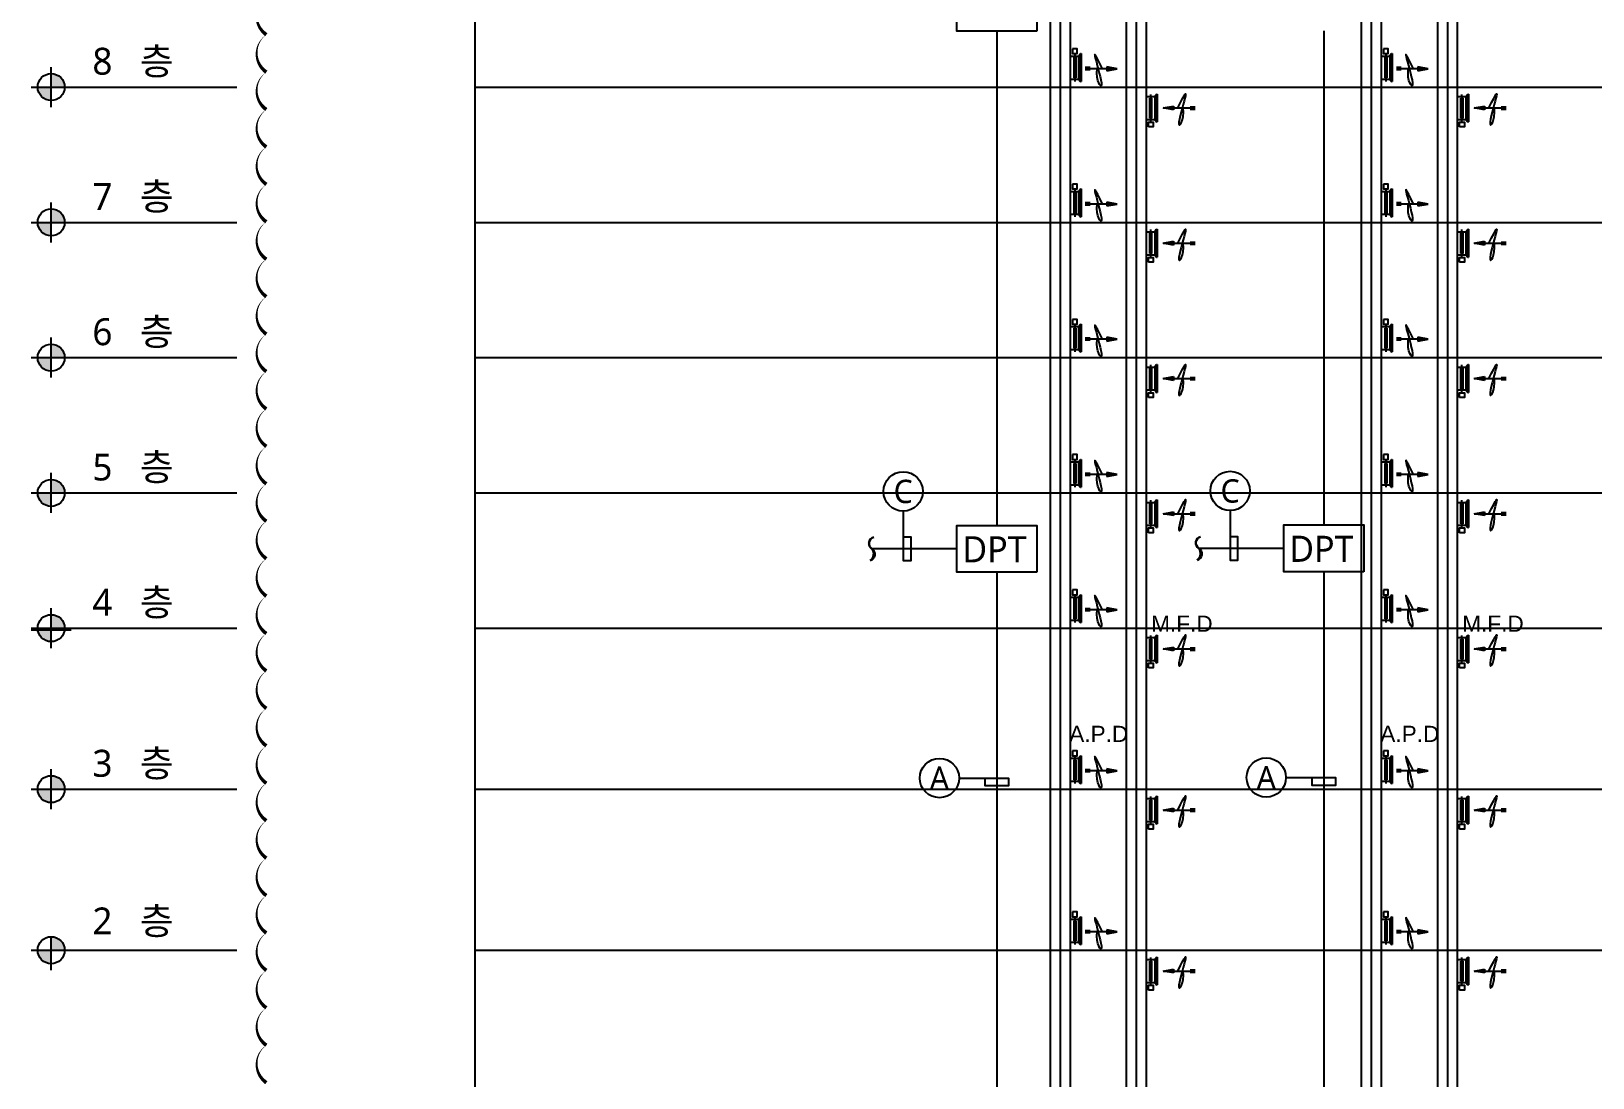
# Model space of a CAD drawing. Header units: millimetres. Extents: x 8533 to 164433, y 5768 to 115327.
# Drawn here: x 8533 to 46090, y 39510 to 64674 of the extents above; entities that cross this region are included whole.
import ezdxf
from ezdxf.enums import TextEntityAlignment as Align

# ---------------------------------------------------------------- set-up
doc = ezdxf.new("R2010")
doc.units = ezdxf.units.MM
doc.header["$LTSCALE"] = 250
doc.linetypes.add('HIDDENX2', pattern=[19.05, 12.7, -6.35])
for name, color, linetype in [('03_G_ENP_문자', 2, 'Continuous'), ('05_G-ENP_치수', 1, 'Continuous'), ('06_G-ENP_심볼', 3, 'Continuous'), ('@공사용도서 3차이후 수정', 211, 'Continuous'), ('ARC', 8, 'Continuous'), ('LEV', 3, 'Continuous'), ('OUT', 4, 'Continuous'), ('p', 3, 'Continuous'), ('st', 4, 'Continuous'), ('전실제연_인버터', 3, 'Continuous')]:
    doc.layers.add(name, color=color, linetype=linetype)
doc.layers.add('10_G-ENP_매립관', color=80, linetype='HIDDENX2', lineweight=30)
doc.styles.add('G-ENP', font='')
doc.styles.get("Standard").update_dxf_attribs({"font": ''})
doc.styles.add('STYLE1', font='arial.ttf')
doc.styles.get('G-ENP').set_extended_font_data('Malgun Gothic')
doc.styles.get('Standard').set_extended_font_data('Malgun Gothic')

# ---------------------------------------------------------------- blocks, each defined once
blk = doc.blocks.new('DPT-9')
at = {"layer": '06_G-ENP_심볼', "elevation": 0}
blk.add_lwpolyline([(1925, -1126), (-1925, -1126), (-1925, 1126), (1925, 1126)], close=True, dxfattribs=at)
blk.add_lwpolyline([(1925, -1126), (-1925, -1126), (-1925, 1126), (1925, 1126)], close=True, dxfattribs=at)
at = {"style": 'G-ENP'}
blk.add_text('DPT', height=1255.4, dxfattribs=at).set_placement((-112, -21, 0), align=Align.MIDDLE_CENTER)
at = {"layer": '06_G-ENP_심볼', "color": 0, "style": 'G-ENP'}
blk.add_text('DPT', height=1255.4, dxfattribs=at).set_placement((-112, -21, 0), align=Align.MIDDLE_CENTER)
blk = doc.blocks.new('G-ENP 물결')
at = {"layer": '10_G-ENP_매립관', "linetype": 'ByBlock'}
h = blk.add_hatch(color=256, dxfattribs=at)
h.paths.add_polyline_path([(61, -399, -0.641696), (0, 0, 0.892931)])
h.paths.add_polyline_path([(0, 0, 0.641696), (-61, 399, -0.435564)])
blk.add_lwpolyline([(-61, 399, -0.641696), (0, 0, 0.641696), (61, -399, 0.641696)], format="xyb", dxfattribs=at)
blk.add_arc((-216, 171), 276, 321.6941, 55.8389, dxfattribs=at)

msp = doc.modelspace()

# ---------------------------------------------------------------- hatches: boundary and pattern name
at = {"layer": 'LEV'}
h = msp.add_hatch(color=7, dxfattribs=at)
h.paths.add_polyline_path([(9013, 63331), (9337, 63331, 0.414214), (9013, 63655)])
h.paths.add_polyline_path([(9013, 63007), (9013, 63331), (8689, 63331, 0.414214)])
h = msp.add_hatch(color=7, dxfattribs=at)
h.paths.add_polyline_path([(9013, 60078), (9337, 60078, 0.414214), (9013, 60402)])
h.paths.add_polyline_path([(9013, 59754), (9013, 60078), (8689, 60078, 0.414214)])
h = msp.add_hatch(color=7, dxfattribs=at)
h.paths.add_polyline_path([(9013, 56826), (9337, 56826, 0.414214), (9013, 57150)])
h.paths.add_polyline_path([(9013, 56502), (9013, 56826), (8689, 56826, 0.414214)])
h = msp.add_hatch(color=7, dxfattribs=at)
h.paths.add_polyline_path([(9013, 53573), (9337, 53573, 0.414214), (9013, 53897)])
h.paths.add_polyline_path([(9013, 53249), (9013, 53573), (8689, 53573, 0.414214)])
h = msp.add_hatch(color=7, dxfattribs=at)
h.paths.add_polyline_path([(9013, 50321), (9337, 50321, 0.414214), (9013, 50645)])
h.paths.add_polyline_path([(9013, 49997), (9013, 50321), (8689, 50321, 0.414214)])
h = msp.add_hatch(color=7, dxfattribs=at)
h.paths.add_polyline_path([(9013, 46449), (9337, 46449, 0.414214), (9013, 46773)])
h.paths.add_polyline_path([(9013, 46125), (9013, 46449), (8689, 46449, 0.414214)])
h = msp.add_hatch(color=7, dxfattribs=at)
h.paths.add_polyline_path([(9013, 42577), (9337, 42577, 0.414214), (9013, 42901)])
h.paths.add_polyline_path([(9013, 42253), (9013, 42577), (8689, 42577, 0.414214)])

# ---------------------------------------------------------------- linework, layer by layer
at = {"layer": '05_G-ENP_치수', "ltscale": 0.5, "elevation": 0}
for points in [[(29504, 53136), (29504, 51947), (29693, 51947), (29693, 52507), (29504, 52507)], [(37367, 53147), (37367, 51959), (37555, 51959), (37555, 52519), (37367, 52519)], [(30849, 46717), (32037, 46717), (32037, 46528), (31477, 46528), (31477, 46717)], [(38711, 46729), (39899, 46729), (39899, 46540), (39339, 46540), (39339, 46729)]]:
    msp.add_lwpolyline(points, dxfattribs=at)
at = {"layer": '05_G-ENP_치수'}
for centre in [(37367, 53620), (29504, 53609), (30376, 46717), (38238, 46729)]:
    msp.add_circle(centre, 473, dxfattribs=at)
at = {"layer": '@공사용도서 3차이후 수정'}
msp.add_lwpolyline([(14188, 65491, 0, 90, 0.520567), (14188, 64591, 0, 90, 0.520567), (14188, 63691, 0, 90, 0.520567), (14188, 62791, 0, 90, 0.520567), (14188, 61891, 0, 90, 0.520567), (14188, 60991, 0, 90, 0.520567), (14188, 60091, 0, 90, 0.520567), (14188, 59191, 0, 90, 0.520567), (14188, 58291, 0, 90, 0.520567), (14188, 57391, 0, 90, 0.520567), (14188, 56491, 0, 90, 0.520567), (14188, 55591, 0, 90, 0.520567), (14188, 54691, 0, 90, 0.520567), (14188, 53791, 0, 90, 0.520567), (14188, 52891, 0, 90, 0.520567), (14188, 51991, 0, 90, 0.520567), (14188, 51091, 0, 90, 0.520567), (14188, 50191, 0, 90, 0.520567), (14188, 49291, 0, 90, 0.520567), (14188, 48391, 0, 90, 0.520567), (14188, 47491, 0, 90, 0.520567), (14188, 46591, 0, 90, 0.520567), (14188, 45691, 0, 90, 0.520567), (14188, 44791, 0, 90, 0.520567), (14188, 43891, 0, 90, 0.520567), (14188, 42991, 0, 90, 0.520567), (14188, 42091, 0, 90, 0.520567), (14188, 41191, 0, 90, 0.520567), (14188, 40291, 0, 90, 0.520567), (14188, 39391, 0, 90, 0.520567)], format="xyseb", dxfattribs=at)
at = {"layer": 'ARC'}
for p, q in [((19211, 37921), (19211, 96785)), ((19211, 63331), (71819, 63331)), ((19211, 60078), (71819, 60078)), ((19211, 56826), (71819, 56826)), ((19211, 53573), (71819, 53573)), ((19211, 50321), (124754, 50321)), ((19211, 46449), (124754, 46449)), ((19211, 42577), (124754, 42577))]:
    msp.add_line(p, q, dxfattribs=at)
at = {"layer": 'LEV', "color": 7}
for p, q in [((9013, 62851), (9013, 63811)), ((8533, 63331), (13479, 63331)), ((9013, 59598), (9013, 60558)), ((8533, 60078), (13479, 60078)), ((9013, 56346), (9013, 57306)), ((8533, 56826), (13479, 56826)), ((9013, 53093), (9013, 54053)), ((8533, 53573), (13479, 53573)), ((9013, 49841), (9013, 50801)), ((8533, 50321), (13479, 50321)), ((8533, 50281), (9493, 50281)), ((9013, 45969), (9013, 46929)), ((8533, 46449), (13479, 46449)), ((9013, 42097), (9013, 42897)), ((8533, 42577), (13479, 42577))]:
    msp.add_line(p, q, dxfattribs=at)
for centre in [(9013, 63331), (9013, 60078), (9013, 56826), (9013, 53573), (9013, 50321), (9013, 46449), (9013, 42577)]:
    msp.add_circle(centre, 324, dxfattribs=at)
at = {"layer": 'OUT'}
for p, q in [((33529, 64076, 0), (33725, 64076, 0)), ((33607, 64040, 0), (33607, 63556, 0)), ((33607, 64040, 0), (33659, 64040, 0)), ((33633, 64136, 0), (33633, 63468, 0)), ((33659, 64040, 0), (33659, 63556, 0)), ((33725, 64076, 0), (33770, 64136, 0)), ((33725, 64076, 0), (33725, 63525, 0)), ((33770, 64136, 0), (33785, 64136, 0)), ((33770, 64136, 0), (33770, 63468, 0)), ((33785, 64136, 0), (33785, 63468, 0)), ((41011, 64076, 0), (41207, 64076, 0)), ((41089, 64040, 0), (41089, 63556, 0)), ((41089, 64040, 0), (41141, 64040, 0)), ((41115, 64136, 0), (41115, 63468, 0)), ((41141, 64040, 0), (41141, 63556, 0)), ((41207, 64076, 0), (41252, 64136, 0)), ((41207, 64076, 0), (41207, 63525, 0)), ((41252, 64136, 0), (41267, 64136, 0)), ((41252, 64136, 0), (41252, 63468, 0)), ((41267, 64136, 0), (41267, 63468, 0)), ((33529, 63525, 0), (33725, 63525, 0)), ((33607, 63556, 0), (33659, 63556, 0)), ((33725, 63525, 0), (33770, 63468, 0)), ((41011, 63525, 0), (41207, 63525, 0)), ((41089, 63556, 0), (41141, 63556, 0)), ((41207, 63525, 0), (41252, 63468, 0)), ((33770, 63468, 0), (33785, 63468, 0)), ((35359, 63104), (35556, 63104)), ((35463, 62487), (35463, 63156)), ((35556, 63104), (35600, 63163)), ((35556, 63104), (35556, 62552)), ((35600, 63163), (35616, 63163)), ((35600, 63163), (35600, 62495)), ((35616, 63163), (35616, 62495)), ((41252, 63468, 0), (41267, 63468, 0)), ((42841, 63104), (43038, 63104)), ((42945, 62487), (42945, 63156)), ((43038, 63104), (43082, 63163)), ((43038, 63104), (43038, 62552)), ((43082, 63163), (43098, 63163)), ((43082, 63163), (43082, 62495)), ((43098, 63163), (43098, 62495)), ((35437, 63067), (35489, 63067)), ((35437, 62584), (35437, 63067)), ((35489, 62584), (35489, 63067)), ((42919, 62584), (42919, 63067)), ((42919, 63067), (42971, 63067)), ((42971, 62584), (42971, 63067)), ((35359, 62552), (35556, 62552)), ((35437, 62584), (35489, 62584)), ((35556, 62552), (35600, 62495)), ((35600, 62495), (35616, 62495)), ((42841, 62552), (43038, 62552)), ((42919, 62584), (42971, 62584)), ((43038, 62552), (43082, 62495)), ((43082, 62495), (43098, 62495)), ((33633, 60883, 0), (33633, 60215, 0)), ((33725, 60823, 0), (33770, 60883, 0)), ((33770, 60883, 0), (33785, 60883, 0)), ((33770, 60883, 0), (33770, 60215, 0)), ((33785, 60883, 0), (33785, 60215, 0)), ((41115, 60883, 0), (41115, 60215, 0)), ((41207, 60823, 0), (41252, 60883, 0)), ((41252, 60883, 0), (41267, 60883, 0)), ((41252, 60883, 0), (41252, 60215, 0)), ((41267, 60883, 0), (41267, 60215, 0)), ((33529, 60823, 0), (33725, 60823, 0)), ((33607, 60787, 0), (33659, 60787, 0)), ((33607, 60787, 0), (33607, 60303, 0)), ((33659, 60787, 0), (33659, 60303, 0)), ((33725, 60823, 0), (33725, 60272, 0)), ((41011, 60823, 0), (41207, 60823, 0)), ((41089, 60787, 0), (41089, 60303, 0)), ((41089, 60787, 0), (41141, 60787, 0)), ((41141, 60787, 0), (41141, 60303, 0)), ((41207, 60823, 0), (41207, 60272, 0)), ((33529, 60272, 0), (33725, 60272, 0)), ((33607, 60303, 0), (33659, 60303, 0)), ((33725, 60272, 0), (33770, 60215, 0)), ((33770, 60215, 0), (33785, 60215, 0)), ((41011, 60272, 0), (41207, 60272, 0)), ((41089, 60303, 0), (41141, 60303, 0)), ((41207, 60272, 0), (41252, 60215, 0)), ((41252, 60215, 0), (41267, 60215, 0)), ((35359, 59851), (35556, 59851)), ((35437, 59331), (35437, 59815)), ((35437, 59815), (35489, 59815)), ((35463, 59235), (35463, 59903)), ((35489, 59331), (35489, 59815)), ((35556, 59851), (35600, 59911)), ((35556, 59851), (35556, 59300)), ((35600, 59911), (35616, 59911)), ((35600, 59911), (35600, 59243)), ((35616, 59911), (35616, 59243)), ((42841, 59851), (43038, 59851)), ((42919, 59815), (42971, 59815)), ((42919, 59331), (42919, 59815)), ((42945, 59235), (42945, 59903)), ((42971, 59331), (42971, 59815)), ((43038, 59851), (43082, 59911)), ((43038, 59851), (43038, 59300)), ((43082, 59911), (43098, 59911)), ((43082, 59911), (43082, 59243)), ((43098, 59911), (43098, 59243)), ((35359, 59300), (35556, 59300)), ((35437, 59331), (35489, 59331)), ((35556, 59300), (35600, 59243)), ((35600, 59243), (35616, 59243)), ((42841, 59300), (43038, 59300)), ((42919, 59331), (42971, 59331)), ((43038, 59300), (43082, 59243)), ((43082, 59243), (43098, 59243)), ((33529, 57571, 0), (33725, 57571, 0)), ((33607, 57535, 0), (33607, 57051, 0)), ((33607, 57535, 0), (33659, 57535, 0)), ((33633, 57631, 0), (33633, 56963, 0)), ((33659, 57535, 0), (33659, 57051, 0)), ((33725, 57571, 0), (33770, 57631, 0)), ((33725, 57571, 0), (33725, 57020, 0)), ((33770, 57631, 0), (33785, 57631, 0)), ((33770, 57631, 0), (33770, 56963, 0)), ((33785, 57631, 0), (33785, 56963, 0)), ((41011, 57571, 0), (41207, 57571, 0)), ((41089, 57535, 0), (41089, 57051, 0)), ((41089, 57535, 0), (41141, 57535, 0)), ((41115, 57631, 0), (41115, 56963, 0)), ((41141, 57535, 0), (41141, 57051, 0)), ((41207, 57571, 0), (41252, 57631, 0)), ((41207, 57571, 0), (41207, 57020, 0)), ((41252, 57631, 0), (41252, 56963, 0)), ((41252, 57631, 0), (41267, 57631, 0)), ((41267, 57631, 0), (41267, 56963, 0)), ((33529, 57020, 0), (33725, 57020, 0)), ((33607, 57051, 0), (33659, 57051, 0)), ((33725, 57020, 0), (33770, 56963, 0)), ((33770, 56963, 0), (33785, 56963, 0)), ((41011, 57020, 0), (41207, 57020, 0)), ((41089, 57051, 0), (41141, 57051, 0)), ((41207, 57020, 0), (41252, 56963, 0)), ((41252, 56963, 0), (41267, 56963, 0)), ((35359, 56599), (35556, 56599)), ((35437, 56562), (35489, 56562)), ((35437, 56079), (35437, 56562)), ((35463, 55983), (35463, 56651)), ((35489, 56079), (35489, 56562)), ((35556, 56599), (35600, 56659)), ((35556, 56599), (35556, 56048)), ((35600, 56659), (35616, 56659)), ((35600, 56659), (35600, 55990)), ((35616, 56659), (35616, 55990)), ((42841, 56599), (43038, 56599)), ((42919, 56562), (42971, 56562)), ((42919, 56079), (42919, 56562)), ((42945, 55983), (42945, 56651)), ((42971, 56079), (42971, 56562)), ((43038, 56599), (43082, 56659)), ((43038, 56599), (43038, 56048)), ((43082, 56659), (43098, 56659)), ((43082, 56659), (43082, 55990)), ((43098, 56659), (43098, 55990)), ((35359, 56048), (35556, 56048)), ((35437, 56079), (35489, 56079)), ((35556, 56048), (35600, 55990)), ((35600, 55990), (35616, 55990)), ((42841, 56048), (43038, 56048)), ((42919, 56079), (42971, 56079)), ((43038, 56048), (43082, 55990)), ((43082, 55990), (43098, 55990)), ((33529, 54318, 0), (33725, 54318, 0)), ((33607, 54282, 0), (33607, 53798, 0)), ((33607, 54282, 0), (33659, 54282, 0)), ((33633, 54378, 0), (33633, 53710, 0)), ((33659, 54282, 0), (33659, 53798, 0)), ((33725, 54318, 0), (33770, 54378, 0)), ((33725, 54318, 0), (33725, 53767, 0)), ((33770, 54378, 0), (33785, 54378, 0)), ((33770, 54378, 0), (33770, 53710, 0)), ((33785, 54378, 0), (33785, 53710, 0)), ((41011, 54318, 0), (41207, 54318, 0)), ((41089, 54282, 0), (41141, 54282, 0)), ((41089, 54282, 0), (41089, 53798, 0)), ((41115, 54378, 0), (41115, 53710, 0)), ((41141, 54282, 0), (41141, 53798, 0)), ((41207, 54318, 0), (41252, 54378, 0)), ((41207, 54318, 0), (41207, 53767, 0)), ((41252, 54378, 0), (41267, 54378, 0)), ((41252, 54378, 0), (41252, 53710, 0)), ((41267, 54378, 0), (41267, 53710, 0)), ((33529, 53767, 0), (33725, 53767, 0)), ((33607, 53798, 0), (33659, 53798, 0)), ((33725, 53767, 0), (33770, 53710, 0)), ((33770, 53710, 0), (33785, 53710, 0)), ((41011, 53767, 0), (41207, 53767, 0)), ((41089, 53798, 0), (41141, 53798, 0)), ((41207, 53767, 0), (41252, 53710, 0)), ((41252, 53710, 0), (41267, 53710, 0)), ((35359, 53346), (35556, 53346)), ((35463, 52730), (35463, 53398)), ((35556, 53346), (35600, 53406)), ((35556, 53346), (35556, 52795)), ((35600, 53406), (35616, 53406)), ((35600, 53406), (35600, 52738)), ((35616, 53406), (35616, 52738)), ((42841, 53346), (43038, 53346)), ((42945, 52730), (42945, 53398)), ((43038, 53346), (43082, 53406)), ((43038, 53346), (43038, 52795)), ((43082, 53406), (43098, 53406)), ((43082, 53406), (43082, 52738)), ((43098, 53406), (43098, 52738)), ((35437, 53310), (35489, 53310)), ((35437, 52826), (35437, 53310)), ((35489, 52826), (35489, 53310)), ((42919, 52826), (42919, 53310)), ((42919, 53310), (42971, 53310)), ((42971, 52826), (42971, 53310)), ((35359, 52795), (35556, 52795)), ((35437, 52826), (35489, 52826)), ((35556, 52795), (35600, 52738)), ((35600, 52738), (35616, 52738)), ((42841, 52795), (43038, 52795)), ((42919, 52826), (42971, 52826)), ((43038, 52795), (43082, 52738)), ((43082, 52738), (43098, 52738)), ((33633, 51126, 0), (33633, 50458, 0)), ((33725, 51067), (33770, 51126)), ((33770, 51126, 0), (33785, 51126, 0)), ((33770, 51126, 0), (33770, 50458, 0)), ((33785, 51126, 0), (33785, 50458, 0)), ((41115, 51126, 0), (41115, 50458, 0)), ((41207, 51067), (41252, 51126)), ((41252, 51126, 0), (41252, 50458, 0)), ((41252, 51126), (41267, 51126)), ((41267, 51126, 0), (41267, 50458, 0)), ((33529, 51067, 0), (33725, 51067, 0)), ((33607, 51030), (33607, 50547)), ((33607, 51030), (33659, 51030)), ((33659, 51030), (33659, 50547)), ((33725, 51067), (33725, 50515)), ((41011, 51067), (41207, 51067)), ((41089, 51030, 0), (41089, 50547, 0)), ((41089, 51030), (41141, 51030)), ((41141, 51030), (41141, 50547)), ((41207, 51067), (41207, 50515)), ((33529, 50515), (33725, 50515)), ((33607, 50547), (33659, 50547)), ((33725, 50515), (33770, 50458)), ((33770, 50458), (33785, 50458)), ((41011, 50515), (41207, 50515)), ((41089, 50547, 0), (41141, 50547, 0)), ((41207, 50515), (41252, 50458)), ((41252, 50458), (41267, 50458)), ((35359, 50094), (35556, 50094)), ((35437, 49574), (35437, 50058)), ((35437, 50058), (35489, 50058)), ((35463, 49478), (35463, 50146)), ((35489, 49574), (35489, 50058)), ((35556, 50094), (35600, 50154)), ((35556, 50094), (35556, 49543)), ((35600, 50154), (35616, 50154)), ((35600, 50154), (35600, 49486)), ((35616, 50154), (35616, 49486)), ((42841, 50094), (43038, 50094)), ((42919, 50058), (42971, 50058)), ((42919, 49574), (42919, 50058)), ((42945, 49478), (42945, 50146)), ((42971, 49574), (42971, 50058)), ((43038, 50094), (43082, 50154)), ((43038, 50094), (43038, 49543)), ((43082, 50154), (43098, 50154)), ((43082, 50154), (43082, 49486)), ((43098, 50154), (43098, 49486)), ((35359, 49543), (35556, 49543)), ((35437, 49574), (35489, 49574)), ((35556, 49543), (35600, 49486)), ((35600, 49486), (35616, 49486)), ((42841, 49543), (43038, 49543)), ((42919, 49574), (42971, 49574)), ((43038, 49543), (43082, 49486)), ((43082, 49486), (43098, 49486)), ((33529, 47195), (33725, 47195)), ((33607, 47158), (33607, 46675)), ((33607, 47158), (33659, 47158)), ((33633, 47254, 0), (33633, 46586, 0)), ((33659, 47158), (33659, 46675)), ((33725, 47195), (33770, 47254)), ((33725, 47195), (33725, 46643)), ((33770, 47254, 0), (33785, 47254, 0)), ((33770, 47254, 0), (33770, 46586, 0)), ((33785, 47254, 0), (33785, 46586, 0)), ((41011, 47195), (41207, 47195)), ((41089, 47158, 0), (41089, 46675, 0)), ((41089, 47158, 0), (41141, 47158, 0)), ((41115, 47254, 0), (41115, 46586, 0)), ((41141, 47158), (41141, 46675)), ((41207, 47195), (41252, 47254)), ((41207, 47195), (41207, 46643)), ((41252, 47254, 0), (41252, 46586, 0)), ((41252, 47254), (41267, 47254)), ((41267, 47254, 0), (41267, 46586, 0)), ((33529, 46643), (33725, 46643)), ((33607, 46675), (33659, 46675)), ((33725, 46643, 0), (33770, 46586, 0)), ((33770, 46586), (33785, 46586)), ((41011, 46643), (41207, 46643)), ((41089, 46675, 0), (41141, 46675, 0)), ((41207, 46643, 0), (41252, 46586, 0)), ((41252, 46586), (41267, 46586)), ((35359, 46222), (35556, 46222)), ((35463, 45606), (35463, 46274)), ((35556, 46222), (35600, 46282)), ((35556, 46222), (35556, 45671)), ((35600, 46282), (35616, 46282)), ((35600, 46282), (35600, 45614)), ((35616, 46282), (35616, 45614)), ((42841, 46222), (43038, 46222)), ((42945, 45606), (42945, 46274)), ((43038, 46222), (43082, 46282)), ((43038, 46222), (43038, 45671)), ((43082, 46282), (43098, 46282)), ((43082, 46282), (43082, 45614)), ((43098, 46282), (43098, 45614)), ((35437, 46186), (35489, 46186)), ((35437, 45702), (35437, 46186)), ((35489, 45702), (35489, 46186)), ((42919, 46186), (42971, 46186)), ((42919, 45702), (42919, 46186)), ((42971, 45702), (42971, 46186)), ((35359, 45671), (35556, 45671)), ((35437, 45702), (35489, 45702)), ((35556, 45671), (35600, 45614)), ((35600, 45614), (35616, 45614)), ((42841, 45671), (43038, 45671)), ((42919, 45702), (42971, 45702)), ((43038, 45671), (43082, 45614)), ((43082, 45614), (43098, 45614)), ((33529, 43323, 0), (33725, 43323, 0)), ((33607, 43286, 0), (33607, 42803, 0)), ((33607, 43286, 0), (33659, 43286, 0)), ((33633, 43382, 0), (33633, 42714, 0)), ((33659, 43286, 0), (33659, 42803, 0)), ((33725, 43323), (33770, 43382)), ((33725, 43323, 0), (33725, 42771, 0)), ((33770, 43382, 0), (33785, 43382, 0)), ((33770, 43382, 0), (33770, 42714, 0)), ((33785, 43382, 0), (33785, 42714, 0)), ((41011, 43323), (41207, 43323)), ((41089, 43286, 0), (41089, 42803, 0)), ((41089, 43286), (41141, 43286)), ((41115, 43382, 0), (41115, 42714, 0)), ((41141, 43286, 0), (41141, 42803, 0)), ((41207, 43323), (41252, 43382)), ((41207, 43323), (41207, 42771)), ((41252, 43382, 0), (41252, 42714, 0)), ((41252, 43382), (41267, 43382)), ((41267, 43382, 0), (41267, 42714, 0)), ((33529, 42771), (33725, 42771)), ((33607, 42803, 0), (33659, 42803, 0)), ((33725, 42771), (33770, 42714)), ((33770, 42714), (33785, 42714)), ((41011, 42771), (41207, 42771)), ((41089, 42803), (41141, 42803)), ((41207, 42771), (41252, 42714)), ((41252, 42714), (41267, 42714)), ((35359, 42350), (35556, 42350)), ((35437, 41830), (35437, 42314)), ((35437, 42314), (35489, 42314)), ((35463, 41734), (35463, 42402)), ((35489, 41830), (35489, 42314)), ((35556, 42350), (35600, 42410)), ((35556, 42350), (35556, 41799)), ((35600, 42410), (35616, 42410)), ((35600, 42410), (35600, 41742)), ((35616, 42410), (35616, 41742)), ((42841, 42350), (43038, 42350)), ((42919, 42314), (42971, 42314)), ((42919, 41830), (42919, 42314)), ((42945, 41734), (42945, 42402)), ((42971, 41830), (42971, 42314)), ((43038, 42350), (43082, 42410)), ((43038, 42350), (43038, 41799)), ((43082, 42410), (43098, 42410)), ((43082, 42410), (43082, 41742)), ((43098, 42410), (43098, 41742)), ((35359, 41799), (35556, 41799)), ((35437, 41830), (35489, 41830)), ((35556, 41799), (35600, 41742)), ((35600, 41742), (35616, 41742)), ((42841, 41799), (43038, 41799)), ((42919, 41830), (42971, 41830)), ((43038, 41799), (43082, 41742)), ((43082, 41742), (43098, 41742))]:
    msp.add_line(p, q, dxfattribs=at)
at = {"layer": 'OUT', "elevation": 0}
for points in [[(33575, 64251), (33575, 64136), (33691, 64136), (33691, 64251)], [(41057, 64251), (41057, 64136), (41173, 64136), (41173, 64251)], [(35406, 62372), (35406, 62487), (35521, 62487), (35521, 62372)], [(42888, 62372), (42888, 62487), (43003, 62487), (43003, 62372)], [(33575, 60999), (33575, 60883), (33691, 60883), (33691, 60999)], [(41057, 60999), (41057, 60883), (41173, 60883), (41173, 60999)], [(35406, 59119), (35406, 59235), (35521, 59235), (35521, 59119)], [(42888, 59119), (42888, 59235), (43003, 59235), (43003, 59119)], [(33575, 57746), (33575, 57631), (33691, 57631), (33691, 57746)], [(41057, 57746), (41057, 57631), (41173, 57631), (41173, 57746)], [(35406, 55867), (35406, 55983), (35521, 55983), (35521, 55867)], [(42888, 55867), (42888, 55983), (43003, 55983), (43003, 55867)], [(33575, 54494), (33575, 54378), (33691, 54378), (33691, 54494)], [(41057, 54494), (41057, 54378), (41173, 54378), (41173, 54494)], [(35406, 52614), (35406, 52730), (35521, 52730), (35521, 52614)], [(42888, 52614), (42888, 52730), (43003, 52730), (43003, 52614)], [(33575, 51242), (33575, 51126), (33691, 51126), (33691, 51242)], [(41057, 51242), (41057, 51126), (41173, 51126), (41173, 51242)], [(35406, 49363), (35406, 49478), (35521, 49478), (35521, 49363)], [(42888, 49363), (42888, 49478), (43003, 49478), (43003, 49363)], [(33575, 47370), (33575, 47254), (33691, 47254), (33691, 47370)], [(41057, 47370), (41057, 47254), (41173, 47254), (41173, 47370)], [(35406, 45491), (35406, 45606), (35521, 45606), (35521, 45491)], [(42888, 45491), (42888, 45606), (43003, 45606), (43003, 45491)], [(33575, 43498), (33575, 43382), (33691, 43382), (33691, 43498)], [(41057, 43498), (41057, 43382), (41173, 43382), (41173, 43498)], [(35406, 41619), (35406, 41734), (35521, 41734), (35521, 41619)], [(42888, 41619), (42888, 41734), (43003, 41734), (43003, 41619)]]:
    msp.add_lwpolyline(points, close=True, dxfattribs=at)
at = {"layer": 'p', "color": 4, "linetype": 'Continuous'}
for p, q in [((34879, 16847), (34879, 94153)), ((42361, 16847), (42361, 94153)), ((35359, 16847), (35359, 93679)), ((42841, 16847), (42841, 93679)), ((33048, 15017), (33048, 91126)), ((33529, 15017), (33529, 91126)), ((40530, 15017), (40530, 91126)), ((41011, 15017), (41011, 91126))]:
    msp.add_line(p, q, dxfattribs=at)
at = {"layer": 'p', "color": 1}
for p, q in [((35119, 16847), (35119, 93916)), ((42601, 16847), (42601, 93916)), ((33288, 15017), (33288, 91126)), ((40771, 15017), (40771, 91126)), ((34000, 63799, 0), (33883, 63799, 0)), ((34653, 63773, 0), (33883, 63773, 0)), ((34000, 63747, 0), (33883, 63747, 0)), ((41482, 63799, 0), (41366, 63799, 0)), ((42135, 63773, 0), (41366, 63773, 0)), ((41482, 63747, 0), (41366, 63747, 0)), ((35756, 62829), (36526, 62829)), ((36409, 62855), (36526, 62855)), ((36409, 62803), (36526, 62803)), ((43238, 62829), (44008, 62829)), ((43891, 62855), (44008, 62855)), ((43891, 62803), (44008, 62803)), ((34000, 60546, 0), (33883, 60546, 0)), ((34653, 60520, 0), (33883, 60520, 0)), ((34000, 60494, 0), (33883, 60494, 0)), ((41482, 60546, 0), (41366, 60546, 0)), ((42135, 60520, 0), (41366, 60520, 0)), ((41482, 60494, 0), (41366, 60494, 0)), ((35756, 59577), (36526, 59577)), ((36409, 59603), (36526, 59603)), ((36409, 59551), (36526, 59551)), ((43238, 59577), (44008, 59577)), ((43891, 59603), (44008, 59603)), ((43891, 59551), (44008, 59551)), ((34000, 57294, 0), (33883, 57294, 0)), ((34653, 57268, 0), (33883, 57268, 0)), ((34000, 57242, 0), (33883, 57242, 0)), ((41482, 57294, 0), (41366, 57294, 0)), ((42135, 57268, 0), (41366, 57268, 0)), ((41482, 57242, 0), (41366, 57242, 0)), ((36409, 56350), (36526, 56350)), ((43891, 56350), (44008, 56350)), ((35756, 56324), (36526, 56324)), ((36409, 56298), (36526, 56298)), ((43238, 56324), (44008, 56324)), ((43891, 56298), (44008, 56298)), ((34000, 54041, 0), (33883, 54041, 0)), ((34653, 54015, 0), (33883, 54015, 0)), ((34000, 53989, 0), (33883, 53989, 0)), ((41482, 54041, 0), (41366, 54041, 0)), ((42135, 54015, 0), (41366, 54015, 0)), ((41482, 53989, 0), (41366, 53989, 0)), ((35756, 53072), (36526, 53072)), ((36409, 53098), (36526, 53098)), ((36409, 53046), (36526, 53046)), ((43238, 53072), (44008, 53072)), ((43891, 53098), (44008, 53098)), ((43891, 53046), (44008, 53046)), ((34000, 50789, 0), (33883, 50789, 0)), ((34653, 50763), (33883, 50763)), ((34000, 50737), (33883, 50737)), ((41482, 50789, 0), (41366, 50789, 0)), ((42135, 50763), (41366, 50763)), ((41482, 50737, 0), (41366, 50737, 0)), ((35756, 49820), (36526, 49820)), ((36409, 49846), (36526, 49846)), ((36409, 49794), (36526, 49794)), ((43238, 49820), (44008, 49820)), ((43891, 49846), (44008, 49846)), ((43891, 49794), (44008, 49794)), ((34000, 46917, 0), (33883, 46917, 0)), ((34653, 46891), (33883, 46891)), ((34000, 46865, 0), (33883, 46865, 0)), ((41482, 46917), (41366, 46917)), ((42135, 46891), (41366, 46891)), ((41482, 46865), (41366, 46865)), ((35756, 45948), (36526, 45948)), ((36409, 45974), (36526, 45974)), ((36409, 45922), (36526, 45922)), ((43238, 45948), (44008, 45948)), ((43891, 45974), (44008, 45974)), ((43891, 45922), (44008, 45922)), ((34000, 43045, 0), (33883, 43045, 0)), ((34653, 43019), (33883, 43019)), ((34000, 42993), (33883, 42993)), ((41482, 43045, 0), (41366, 43045, 0)), ((42135, 43019), (41366, 43019)), ((41482, 42993, 0), (41366, 42993, 0)), ((35756, 42076), (36526, 42076)), ((36409, 42102), (36526, 42102)), ((43238, 42076), (44008, 42076)), ((43891, 42102), (44008, 42102)), ((36409, 42050), (36526, 42050)), ((43891, 42050), (44008, 42050))]:
    msp.add_line(p, q, dxfattribs=at)
at = {"layer": 'p', "color": 1, "linetype": 'Continuous'}
for p, q in [((34404, 63819, 0), (34404, 63726, 0)), ((34653, 63773, 0), (34404, 63819, 0)), ((34404, 63726, 0), (34653, 63773, 0)), ((42135, 63773, 0), (41886, 63819, 0)), ((41886, 63819, 0), (41886, 63726, 0)), ((41886, 63726, 0), (42135, 63773, 0)), ((35756, 62829), (36005, 62876)), ((36005, 62783), (35756, 62829)), ((36005, 62876), (36005, 62783)), ((43238, 62829), (43487, 62876)), ((43487, 62783), (43238, 62829)), ((43487, 62876), (43487, 62783)), ((34404, 60567, 0), (34404, 60474, 0)), ((34653, 60520, 0), (34404, 60567, 0)), ((34404, 60474, 0), (34653, 60520, 0)), ((42135, 60520, 0), (41886, 60567, 0)), ((41886, 60567, 0), (41886, 60474, 0)), ((41886, 60474, 0), (42135, 60520, 0)), ((35756, 59577), (36005, 59623)), ((36005, 59530), (35756, 59577)), ((36005, 59623), (36005, 59530)), ((43238, 59577), (43487, 59623)), ((43487, 59530), (43238, 59577)), ((43487, 59623), (43487, 59530)), ((34653, 57268, 0), (34404, 57314, 0)), ((34404, 57314, 0), (34404, 57221, 0)), ((34404, 57221, 0), (34653, 57268, 0)), ((41886, 57314, 0), (41886, 57221, 0)), ((42135, 57268, 0), (41886, 57314, 0)), ((41886, 57221, 0), (42135, 57268, 0)), ((35756, 56324), (36005, 56371)), ((36005, 56371), (36005, 56278)), ((43238, 56324), (43487, 56371)), ((43487, 56371), (43487, 56278)), ((36005, 56278), (35756, 56324)), ((43487, 56278), (43238, 56324)), ((34404, 54062, 0), (34404, 53969, 0)), ((34653, 54015, 0), (34404, 54062, 0)), ((34404, 53969, 0), (34653, 54015, 0)), ((41886, 54062, 0), (41886, 53969, 0)), ((42135, 54015, 0), (41886, 54062, 0)), ((41886, 53969, 0), (42135, 54015, 0)), ((35756, 53072), (36005, 53118)), ((36005, 53026), (35756, 53072)), ((36005, 53118), (36005, 53026)), ((43238, 53072), (43487, 53118)), ((43487, 53026), (43238, 53072)), ((43487, 53118), (43487, 53026)), ((34404, 50810), (34404, 50717, 0)), ((34653, 50763, 0), (34404, 50810, 0)), ((34404, 50717, 0), (34653, 50763, 0)), ((41886, 50810), (41886, 50717, 0)), ((42135, 50763), (41886, 50810)), ((41886, 50717, 0), (42135, 50763, 0)), ((35756, 49820), (36005, 49867)), ((36005, 49774), (35756, 49820)), ((36005, 49867), (36005, 49774)), ((43238, 49820), (43487, 49867)), ((43487, 49774), (43238, 49820)), ((43487, 49867), (43487, 49774)), ((34404, 46938), (34404, 46845, 0)), ((34653, 46891), (34404, 46938)), ((34404, 46845, 0), (34653, 46891, 0)), ((41886, 46938), (41886, 46845, 0)), ((42135, 46891, 0), (41886, 46938, 0)), ((41886, 46845), (42135, 46891)), ((35756, 45948), (36005, 45995)), ((36005, 45902), (35756, 45948)), ((36005, 45995), (36005, 45902)), ((43238, 45948), (43487, 45995)), ((43487, 45902), (43238, 45948)), ((43487, 45995), (43487, 45902)), ((34404, 43066), (34404, 42973, 0)), ((34653, 43019), (34404, 43066)), ((34404, 42973), (34653, 43019)), ((41886, 43066), (41886, 42973, 0)), ((42135, 43019), (41886, 43066)), ((41886, 42973), (42135, 43019)), ((35756, 42076), (36005, 42123)), ((36005, 42030), (35756, 42076)), ((36005, 42123), (36005, 42030)), ((43238, 42076), (43487, 42123)), ((43487, 42030), (43238, 42076)), ((43487, 42123), (43487, 42030))]:
    msp.add_line(p, q, dxfattribs=at)
at = {"layer": 'p', "color": 1}
for points in [[(34300, 63773), (34234, 63902), (34184, 63998), (34148, 64064), (34124, 64101), (34113, 64112), (34111, 64099), (34118, 64063), (34131, 64009), (34151, 63937), (34173, 63853), (34198, 63763), (34222, 63670), (34243, 63582), (34260, 63502), (34271, 63437), (34273, 63390), (34265, 63368), (34249, 63368), (34229, 63390), (34207, 63432), (34187, 63493), (34172, 63571), (34165, 63665), (34168, 63773)], [(41782, 63773), (41716, 63902), (41666, 63998), (41630, 64064), (41607, 64101), (41595, 64112), (41593, 64099), (41600, 64063), (41613, 64009), (41633, 63937), (41656, 63853), (41680, 63763), (41704, 63670), (41726, 63582), (41743, 63502), (41753, 63437), (41755, 63390), (41747, 63368), (41731, 63368), (41711, 63390), (41690, 63432), (41670, 63493), (41654, 63571), (41647, 63665), (41650, 63773)], [(36110, 62829), (36176, 62959), (36226, 63055), (36262, 63121), (36285, 63158), (36297, 63169), (36298, 63155), (36292, 63120), (36278, 63065), (36259, 62994), (36236, 62910), (36211, 62819), (36187, 62727), (36166, 62639), (36149, 62559), (36138, 62493), (36137, 62447), (36145, 62424), (36160, 62425), (36180, 62447), (36202, 62489), (36222, 62550), (36237, 62628), (36245, 62722), (36242, 62829)], [(43592, 62829), (43658, 62959), (43708, 63055), (43744, 63121), (43767, 63158), (43779, 63169), (43781, 63155), (43774, 63120), (43760, 63065), (43741, 62994), (43718, 62910), (43693, 62819), (43669, 62727), (43648, 62639), (43631, 62559), (43621, 62493), (43619, 62447), (43627, 62424), (43642, 62425), (43662, 62447), (43684, 62489), (43704, 62550), (43719, 62628), (43727, 62722), (43724, 62829)], [(34300, 60520), (34234, 60650), (34184, 60746), (34148, 60811), (34124, 60849), (34113, 60859), (34111, 60846), (34118, 60811), (34131, 60756), (34151, 60685), (34173, 60601), (34198, 60510), (34222, 60418), (34243, 60329), (34260, 60250), (34271, 60184), (34273, 60138), (34265, 60115), (34249, 60116), (34229, 60138), (34207, 60180), (34187, 60241), (34172, 60319), (34165, 60412), (34168, 60520)], [(41782, 60520), (41716, 60650), (41666, 60746), (41630, 60811), (41607, 60849), (41595, 60859), (41593, 60846), (41600, 60811), (41613, 60756), (41633, 60685), (41656, 60601), (41680, 60510), (41704, 60418), (41726, 60329), (41743, 60250), (41753, 60184), (41755, 60138), (41747, 60115), (41731, 60116), (41711, 60138), (41690, 60180), (41670, 60241), (41654, 60319), (41647, 60412), (41650, 60520)], [(36110, 59577), (36176, 59706), (36226, 59803), (36262, 59868), (36285, 59905), (36297, 59916), (36298, 59903), (36292, 59868), (36278, 59813), (36259, 59741), (36236, 59658), (36211, 59567), (36187, 59475), (36166, 59386), (36149, 59306), (36138, 59241), (36137, 59195), (36145, 59172), (36160, 59172), (36180, 59194), (36202, 59237), (36222, 59298), (36237, 59375), (36245, 59469), (36242, 59577)], [(43592, 59577), (43658, 59706), (43708, 59803), (43744, 59868), (43767, 59905), (43779, 59916), (43781, 59903), (43774, 59868), (43760, 59813), (43741, 59741), (43718, 59658), (43693, 59567), (43669, 59475), (43648, 59386), (43631, 59306), (43621, 59241), (43619, 59195), (43627, 59172), (43642, 59172), (43662, 59194), (43684, 59237), (43704, 59298), (43719, 59375), (43727, 59469), (43724, 59577)], [(34300, 57268), (34234, 57397), (34184, 57493), (34148, 57559), (34124, 57596), (34113, 57607), (34111, 57594), (34118, 57558), (34131, 57504), (34151, 57432), (34173, 57348), (34198, 57258), (34222, 57165), (34243, 57077), (34260, 56997), (34271, 56932), (34273, 56885), (34265, 56863), (34249, 56863), (34229, 56885), (34207, 56927), (34187, 56988), (34172, 57066), (34165, 57160), (34168, 57268)], [(41782, 57268), (41716, 57397), (41666, 57493), (41630, 57559), (41607, 57596), (41595, 57607), (41593, 57594), (41600, 57558), (41613, 57504), (41633, 57432), (41656, 57348), (41680, 57258), (41704, 57165), (41726, 57077), (41743, 56997), (41753, 56932), (41755, 56885), (41747, 56863), (41731, 56863), (41711, 56885), (41690, 56927), (41670, 56988), (41654, 57066), (41647, 57160), (41650, 57268)], [(36110, 56324), (36176, 56454), (36226, 56550), (36262, 56616), (36285, 56653), (36297, 56664), (36298, 56650), (36292, 56615), (36278, 56560), (36259, 56489), (36236, 56405), (36211, 56314), (36187, 56222), (36166, 56134), (36149, 56054), (36138, 55988), (36137, 55942), (36145, 55919), (36160, 55920), (36180, 55942), (36202, 55984), (36222, 56045), (36237, 56123), (36245, 56217), (36242, 56324)], [(43592, 56324), (43658, 56454), (43708, 56550), (43744, 56616), (43767, 56653), (43779, 56664), (43781, 56650), (43774, 56615), (43760, 56560), (43741, 56489), (43718, 56405), (43693, 56314), (43669, 56222), (43648, 56134), (43631, 56054), (43621, 55988), (43619, 55942), (43627, 55919), (43642, 55920), (43662, 55942), (43684, 55984), (43704, 56045), (43719, 56123), (43727, 56217), (43724, 56324)], [(34300, 54015), (34234, 54145), (34184, 54241), (34148, 54307), (34124, 54344), (34113, 54354), (34111, 54341), (34118, 54306), (34131, 54251), (34151, 54180), (34173, 54096), (34198, 54005), (34222, 53913), (34243, 53824), (34260, 53745), (34271, 53679), (34273, 53633), (34265, 53610), (34249, 53611), (34229, 53633), (34207, 53675), (34187, 53736), (34172, 53814), (34165, 53907), (34168, 54015)], [(41782, 54015), (41716, 54145), (41666, 54241), (41630, 54307), (41607, 54344), (41595, 54354), (41593, 54341), (41600, 54306), (41613, 54251), (41633, 54180), (41656, 54096), (41680, 54005), (41704, 53913), (41726, 53824), (41743, 53745), (41753, 53679), (41755, 53633), (41747, 53610), (41731, 53611), (41711, 53633), (41690, 53675), (41670, 53736), (41654, 53814), (41647, 53907), (41650, 54015)], [(36110, 53072), (36176, 53201), (36226, 53298), (36262, 53363), (36285, 53400), (36297, 53411), (36298, 53398), (36292, 53363), (36278, 53308), (36259, 53236), (36236, 53153), (36211, 53062), (36187, 52970), (36166, 52881), (36149, 52801), (36138, 52736), (36137, 52690), (36145, 52667), (36160, 52667), (36180, 52689), (36202, 52732), (36222, 52793), (36237, 52871), (36245, 52964), (36242, 53072)], [(43592, 53072), (43658, 53201), (43708, 53298), (43744, 53363), (43767, 53400), (43779, 53411), (43781, 53398), (43774, 53363), (43760, 53308), (43741, 53236), (43718, 53153), (43693, 53062), (43669, 52970), (43648, 52881), (43631, 52801), (43621, 52736), (43619, 52690), (43627, 52667), (43642, 52667), (43662, 52689), (43684, 52732), (43704, 52793), (43719, 52871), (43727, 52964), (43724, 53072)], [(34300, 50763), (34234, 50893), (34184, 50989), (34148, 51055), (34124, 51092), (34113, 51103), (34111, 51089), (34118, 51054), (34131, 50999), (34151, 50928), (34173, 50844), (34198, 50753), (34222, 50661), (34243, 50573), (34260, 50493), (34271, 50427), (34273, 50381), (34265, 50358), (34249, 50359), (34229, 50381), (34207, 50423), (34187, 50484), (34172, 50562), (34165, 50656), (34168, 50763)], [(41782, 50763), (41716, 50893), (41666, 50989), (41630, 51055), (41607, 51092), (41595, 51103), (41593, 51089), (41600, 51054), (41613, 50999), (41633, 50928), (41656, 50844), (41680, 50753), (41704, 50661), (41726, 50573), (41743, 50493), (41753, 50427), (41755, 50381), (41747, 50358), (41731, 50359), (41711, 50381), (41690, 50423), (41670, 50484), (41654, 50562), (41647, 50656), (41650, 50763)], [(36110, 49820), (36176, 49949), (36226, 50046), (36262, 50111), (36285, 50148), (36297, 50159), (36298, 50146), (36292, 50111), (36278, 50056), (36259, 49984), (36236, 49901), (36211, 49810), (36187, 49718), (36166, 49629), (36149, 49550), (36138, 49484), (36137, 49438), (36145, 49415), (36160, 49416), (36180, 49438), (36202, 49480), (36222, 49541), (36237, 49619), (36245, 49712), (36242, 49820)], [(43592, 49820), (43658, 49949), (43708, 50046), (43744, 50111), (43767, 50148), (43779, 50159), (43781, 50146), (43774, 50111), (43760, 50056), (43741, 49984), (43718, 49901), (43693, 49810), (43669, 49718), (43648, 49629), (43631, 49550), (43621, 49484), (43619, 49438), (43627, 49415), (43642, 49416), (43662, 49438), (43684, 49480), (43704, 49541), (43719, 49619), (43727, 49712), (43724, 49820)], [(34300, 46891), (34234, 47021), (34184, 47117), (34148, 47183), (34124, 47220), (34113, 47231), (34111, 47217), (34118, 47182), (34131, 47127), (34151, 47056), (34173, 46972), (34198, 46881), (34222, 46789), (34243, 46701), (34260, 46621), (34271, 46555), (34273, 46509), (34265, 46486), (34249, 46487), (34229, 46509), (34207, 46551), (34187, 46612), (34172, 46690), (34165, 46784), (34168, 46891)], [(41782, 46891), (41716, 47021), (41666, 47117), (41630, 47183), (41607, 47220), (41595, 47231), (41593, 47217), (41600, 47182), (41613, 47127), (41633, 47056), (41656, 46972), (41680, 46881), (41704, 46789), (41726, 46701), (41743, 46621), (41753, 46555), (41755, 46509), (41747, 46486), (41731, 46487), (41711, 46509), (41690, 46551), (41670, 46612), (41654, 46690), (41647, 46784), (41650, 46891)], [(36110, 45948), (36176, 46077), (36226, 46174), (36262, 46239), (36285, 46276), (36297, 46287), (36298, 46274), (36292, 46239), (36278, 46184), (36259, 46112), (36236, 46029), (36211, 45938), (36187, 45846), (36166, 45757), (36149, 45678), (36138, 45612), (36137, 45566), (36145, 45543), (36160, 45544), (36180, 45566), (36202, 45608), (36222, 45669), (36237, 45747), (36245, 45840), (36242, 45948)], [(43592, 45948), (43658, 46077), (43708, 46174), (43744, 46239), (43767, 46276), (43779, 46287), (43781, 46274), (43774, 46239), (43760, 46184), (43741, 46112), (43718, 46029), (43693, 45938), (43669, 45846), (43648, 45757), (43631, 45678), (43621, 45612), (43619, 45566), (43627, 45543), (43642, 45544), (43662, 45566), (43684, 45608), (43704, 45669), (43719, 45747), (43727, 45840), (43724, 45948)], [(34300, 43019), (34234, 43149), (34184, 43245), (34148, 43311), (34124, 43348), (34113, 43359), (34111, 43345), (34118, 43310), (34131, 43255), (34151, 43184), (34173, 43100), (34198, 43009), (34222, 42917), (34243, 42829), (34260, 42749), (34271, 42683), (34273, 42637), (34265, 42614), (34249, 42615), (34229, 42637), (34207, 42679), (34187, 42740), (34172, 42818), (34165, 42912), (34168, 43019)], [(41782, 43019), (41716, 43149), (41666, 43245), (41630, 43311), (41607, 43348), (41595, 43359), (41593, 43345), (41600, 43310), (41613, 43255), (41633, 43184), (41656, 43100), (41680, 43009), (41704, 42917), (41726, 42829), (41743, 42749), (41753, 42683), (41755, 42637), (41747, 42614), (41731, 42615), (41711, 42637), (41690, 42679), (41670, 42740), (41654, 42818), (41647, 42912), (41650, 43019)], [(36110, 42076), (36176, 42205), (36226, 42302), (36262, 42367), (36285, 42404), (36297, 42415), (36298, 42402), (36292, 42367), (36278, 42312), (36259, 42240), (36236, 42157), (36211, 42066), (36187, 41974), (36166, 41885), (36149, 41806), (36138, 41740), (36137, 41694), (36145, 41671), (36160, 41672), (36180, 41694), (36202, 41736), (36222, 41797), (36237, 41875), (36245, 41968), (36242, 42076)], [(43592, 42076), (43658, 42205), (43708, 42302), (43744, 42367), (43767, 42404), (43779, 42415), (43781, 42402), (43774, 42367), (43760, 42312), (43741, 42240), (43718, 42157), (43693, 42066), (43669, 41974), (43648, 41885), (43631, 41806), (43621, 41740), (43619, 41694), (43627, 41671), (43642, 41672), (43662, 41694), (43684, 41736), (43704, 41797), (43719, 41875), (43727, 41968), (43724, 42076)]]:
    msp.add_lwpolyline(points, dxfattribs=at)
at = {"layer": '전실제연_인버터'}
for p, q in [((31757, 64674), (31757, 52790)), ((39619, 64686), (39619, 52801)), ((30795, 52227), (28754, 52227)), ((38657, 52239), (36616, 52239)), ((31757, 51664), (31757, 28447)), ((39619, 51676), (39619, 28459))]:
    msp.add_line(p, q, dxfattribs=at)

# ---------------------------------------------------------------- block references
at = {"layer": '06_G-ENP_심볼', "color": 0, "xscale": 0.5, "yscale": 0.5, "zscale": 0.5}
for p in [(31757, 65237, 0), (31757, 52227, 0), (39619, 52239, 0)]:
    msp.add_blockref('DPT-9', p, dxfattribs=at)
at = {"layer": '10_G-ENP_매립관', "linetype": 'ByBlock', "xscale": -0.7033806500953133, "yscale": 0.7033806500953133, "zscale": 0.7033806500953133, "rotation": 180}
for p in [(28754, 52227), (36616, 52239)]:
    msp.add_blockref('G-ENP 물결', p, dxfattribs=at)

# ---------------------------------------------------------------- texts
at = {"layer": '03_G_ENP_문자', "color": 0, "style": 'G-ENP'}
for p in [(29504, 53609), (37367, 53620)]:
    msp.add_text('C', height=560, rotation=360, dxfattribs=at).set_placement(p, align=Align.MIDDLE)
for p in [(30376, 46717), (38238, 46729)]:
    msp.add_text('A', height=560, dxfattribs=at).set_placement(p, align=Align.MIDDLE)
at = {"layer": 'LEV'}
for s, p in [('8   층', (10004, 63629)), ('7   층', (10004, 60377)), ('6   층', (10004, 57124)), ('5   층', (10004, 53872)), ('4   층', (10004, 50620)), ('3   층', (10004, 46748)), ('2   층', (10004, 42956))]:
    msp.add_text(s, height=648, dxfattribs=at).set_placement(p)
at = {"layer": 'st', "color": 2, "style": 'STYLE1'}
for s, p in [('M.F.D', (35468, 50233)), ('M.F.D', (42950, 50233)), ('A.P.D', (33498, 47584)), ('A.P.D', (40980, 47584))]:
    msp.add_text(s, height=389.3, dxfattribs=at).set_placement(p)

doc.saveas('drawing.dxf')
